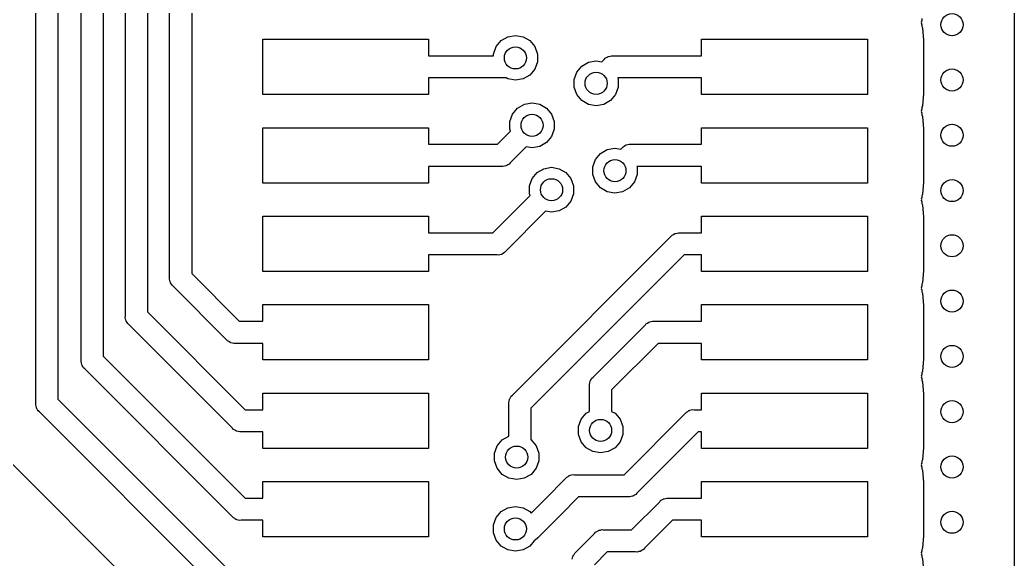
# Model space of a CAD drawing. Extents: x 552.7 to 632.3, y 410.9 to 459.8.
# Drawn here: x 623.27 to 632.26, y 428.09 to 432.96 of the extents above; entities that cross this region are included whole.
import ezdxf

# ---------------------------------------------------------------- set-up
doc = ezdxf.new("R2010")
doc.units = 0
doc.header["$MEASUREMENT"] = 0
doc.layers.add('BLACK', color=7, linetype='CONTINUOUS')

msp = doc.modelspace()

# ---------------------------------------------------------------- linework, layer by layer
at = {"layer": 'BLACK', "linetype": 'CONTINUOUS'}
for p, q in [((632.262, 438.671), (632.262, 421.81)), ((624.82, 435.256), (624.82, 430.669)), ((624.62, 430.632), (624.62, 435.219)), ((624.42, 435.086), (624.42, 430.323)), ((624.22, 430.286), (624.22, 435.049)), ((624.02, 434.918), (624.02, 429.923)), ((623.82, 429.886), (623.82, 434.881)), ((623.41, 429.496), (623.41, 434.431)), ((623.61, 434.423), (623.61, 429.533)), ((631.425, 432.945), (631.429, 432.96)), ((631.426, 432.938), (631.425, 432.945)), ((631.425, 432.931), (631.426, 432.938)), ((631.429, 432.916), (631.425, 432.931)), ((631.429, 432.96), (631.431, 432.975)), ((631.431, 432.901), (631.429, 432.916)), ((627.681, 432.811), (627.75, 432.823)), ((627.75, 432.823), (627.819, 432.811)), ((631.435, 432.888), (631.431, 432.901)), ((631.445, 432.782), (631.435, 432.888)), ((625.464, 432.288), (625.464, 432.788)), ((625.464, 432.788), (626.964, 432.788)), ((626.964, 432.788), (626.964, 432.638)), ((627.574, 432.722), (627.619, 432.776)), ((627.619, 432.776), (627.681, 432.811)), ((627.819, 432.811), (627.881, 432.776)), ((627.881, 432.776), (627.926, 432.722)), ((629.434, 432.638), (629.434, 432.788)), ((629.434, 432.788), (630.934, 432.788)), ((630.934, 432.788), (630.934, 432.288)), ((631.445, 432.294), (631.445, 432.782)), ((627.55, 432.655), (627.574, 432.722)), ((627.55, 432.638), (627.55, 432.655)), ((627.926, 432.722), (627.95, 432.655)), ((627.95, 432.655), (627.95, 432.585)), ((626.964, 432.638), (627.55, 432.638)), ((627.95, 432.585), (627.926, 432.518)), ((628.349, 432.546), (628.411, 432.581)), ((628.411, 432.581), (628.48, 432.593)), ((628.48, 432.593), (628.532, 432.584)), ((628.532, 432.584), (628.554, 432.606)), ((628.554, 432.606), (628.563, 432.616)), ((628.563, 432.616), (628.574, 432.622)), ((628.574, 432.622), (628.585, 432.63)), ((628.585, 432.63), (628.589, 432.631)), ((628.589, 432.631), (628.593, 432.633)), ((628.593, 432.633), (628.606, 432.636)), ((628.606, 432.636), (628.619, 432.639)), ((628.619, 432.639), (628.632, 432.638)), ((628.632, 432.638), (629.434, 432.638)), ((627.881, 432.464), (627.819, 432.429)), ((627.926, 432.518), (627.881, 432.464)), ((628.28, 432.425), (628.304, 432.492)), ((628.304, 432.492), (628.349, 432.546)), ((627.664, 432.438), (626.964, 432.438)), ((626.964, 432.438), (626.964, 432.288)), ((627.666, 432.438), (627.664, 432.438)), ((627.681, 432.429), (627.666, 432.438)), ((627.75, 432.417), (627.681, 432.429)), ((627.819, 432.429), (627.75, 432.417)), ((628.28, 432.355), (628.28, 432.425)), ((629.434, 432.438), (628.675, 432.438)), ((628.675, 432.438), (628.68, 432.425)), ((628.68, 432.425), (628.68, 432.355)), ((629.434, 432.288), (629.434, 432.438)), ((626.964, 432.288), (625.464, 432.288)), ((628.304, 432.288), (628.28, 432.355)), ((628.349, 432.234), (628.304, 432.288)), ((628.656, 432.288), (628.611, 432.234)), ((628.68, 432.355), (628.656, 432.288)), ((630.934, 432.288), (629.434, 432.288)), ((631.435, 432.188), (631.445, 432.294)), ((627.769, 432.166), (627.831, 432.201)), ((627.831, 432.201), (627.9, 432.213)), ((627.9, 432.213), (627.969, 432.201)), ((627.969, 432.201), (628.031, 432.166)), ((628.411, 432.199), (628.349, 432.234)), ((628.48, 432.187), (628.411, 432.199)), ((628.549, 432.199), (628.48, 432.187)), ((628.611, 432.234), (628.549, 432.199)), ((627.7, 432.045), (627.724, 432.112)), ((627.724, 432.112), (627.769, 432.166)), ((628.031, 432.166), (628.076, 432.112)), ((628.076, 432.112), (628.1, 432.045)), ((631.425, 432.145), (631.429, 432.16)), ((631.426, 432.138), (631.425, 432.145)), ((631.425, 432.131), (631.426, 432.138)), ((631.429, 432.116), (631.425, 432.131)), ((631.429, 432.16), (631.431, 432.175)), ((631.431, 432.101), (631.429, 432.116)), ((631.431, 432.175), (631.435, 432.188)), ((627.7, 431.975), (627.7, 432.045)), ((628.1, 432.045), (628.1, 431.975)), ((631.435, 432.088), (631.431, 432.101)), ((631.445, 431.982), (631.435, 432.088)), ((625.464, 431.488), (625.464, 431.988)), ((625.464, 431.988), (626.964, 431.988)), ((626.964, 431.988), (626.964, 431.838)), ((627.587, 431.838), (627.706, 431.958)), ((627.706, 431.958), (627.7, 431.975)), ((628.1, 431.975), (628.076, 431.908)), ((629.434, 431.838), (629.434, 431.988)), ((629.434, 431.988), (630.934, 431.988)), ((630.934, 431.988), (630.934, 431.488)), ((631.445, 431.494), (631.445, 431.982)), ((626.964, 431.838), (627.587, 431.838)), ((628.031, 431.854), (627.969, 431.819)), ((628.076, 431.908), (628.031, 431.854)), ((628.749, 431.831), (628.753, 431.833)), ((628.753, 431.833), (628.766, 431.836)), ((628.766, 431.836), (628.779, 431.839)), ((628.779, 431.839), (628.792, 431.838)), ((628.792, 431.838), (629.434, 431.838)), ((627.848, 431.816), (627.702, 431.67)), ((627.9, 431.807), (627.848, 431.816)), ((627.969, 431.819), (627.9, 431.807)), ((628.474, 431.702), (628.519, 431.756)), ((628.519, 431.756), (628.581, 431.791)), ((628.581, 431.791), (628.65, 431.803)), ((628.65, 431.803), (628.702, 431.794)), ((628.702, 431.794), (628.714, 431.806)), ((628.714, 431.806), (628.723, 431.816)), ((628.723, 431.816), (628.734, 431.822)), ((628.734, 431.822), (628.745, 431.83)), ((628.745, 431.83), (628.749, 431.831)), ((627.682, 431.654), (627.671, 431.646)), ((627.693, 431.66), (627.682, 431.654)), ((627.702, 431.67), (627.693, 431.66)), ((628.45, 431.635), (628.474, 431.702)), ((627.624, 431.638), (626.964, 431.638)), ((626.964, 431.638), (626.964, 431.488)), ((627.637, 431.637), (627.624, 431.638)), ((627.65, 431.64), (627.637, 431.637)), ((627.663, 431.643), (627.65, 431.64)), ((627.667, 431.645), (627.663, 431.643)), ((627.671, 431.646), (627.667, 431.645)), ((627.9, 431.528), (627.945, 431.582)), ((627.945, 431.582), (628.006, 431.617)), ((628.006, 431.617), (628.076, 431.63)), ((628.076, 431.63), (628.145, 431.617)), ((628.145, 431.617), (628.206, 431.582)), ((628.206, 431.582), (628.251, 431.528)), ((628.45, 431.565), (628.45, 431.635)), ((628.474, 431.498), (628.45, 431.565)), ((628.85, 431.565), (628.826, 431.498)), ((629.434, 431.638), (628.849, 431.638)), ((628.849, 431.638), (628.85, 431.635)), ((628.85, 431.635), (628.85, 431.565)), ((629.434, 431.488), (629.434, 431.638)), ((626.964, 431.488), (625.464, 431.488)), ((627.876, 431.462), (627.9, 431.528)), ((628.251, 431.528), (628.276, 431.462)), ((628.519, 431.444), (628.474, 431.498)), ((628.826, 431.498), (628.781, 431.444)), ((630.934, 431.488), (629.434, 431.488)), ((631.435, 431.388), (631.445, 431.494)), ((627.876, 431.391), (627.876, 431.462)), ((627.882, 431.374), (627.876, 431.391)), ((628.276, 431.391), (628.251, 431.325)), ((628.276, 431.462), (628.276, 431.391)), ((628.581, 431.409), (628.519, 431.444)), ((628.65, 431.397), (628.581, 431.409)), ((628.719, 431.409), (628.65, 431.397)), ((628.781, 431.444), (628.719, 431.409)), ((631.431, 431.375), (631.435, 431.388)), ((627.546, 431.038), (627.882, 431.374)), ((628.251, 431.325), (628.206, 431.271)), ((631.425, 431.345), (631.429, 431.36)), ((631.426, 431.338), (631.425, 431.345)), ((631.425, 431.331), (631.426, 431.338)), ((631.429, 431.316), (631.425, 431.331)), ((631.429, 431.36), (631.431, 431.375)), ((631.431, 431.301), (631.429, 431.316)), ((631.435, 431.288), (631.431, 431.301)), ((628.023, 431.233), (627.661, 430.87)), ((628.076, 431.224), (628.023, 431.233)), ((628.145, 431.236), (628.076, 431.224)), ((628.206, 431.271), (628.145, 431.236)), ((631.445, 431.182), (631.435, 431.288)), ((625.464, 430.688), (625.464, 431.188)), ((625.464, 431.188), (626.964, 431.188)), ((626.964, 431.188), (626.964, 431.038)), ((629.434, 431.038), (629.434, 431.188)), ((629.434, 431.188), (630.934, 431.188)), ((630.934, 431.188), (630.934, 430.688)), ((631.445, 430.694), (631.445, 431.182)), ((626.964, 431.038), (627.546, 431.038)), ((629.18, 431.022), (629.191, 431.03)), ((629.191, 431.03), (629.195, 431.031)), ((629.195, 431.031), (629.199, 431.033)), ((629.199, 431.033), (629.212, 431.036)), ((629.212, 431.036), (629.225, 431.039)), ((629.225, 431.039), (629.238, 431.038)), ((629.238, 431.038), (629.434, 431.038)), ((627.722, 429.568), (629.16, 431.006)), ((629.16, 431.006), (629.169, 431.016)), ((629.169, 431.016), (629.18, 431.022)), ((627.622, 430.843), (627.609, 430.84)), ((627.626, 430.845), (627.622, 430.843)), ((627.63, 430.846), (627.626, 430.845)), ((627.641, 430.854), (627.63, 430.846)), ((627.652, 430.86), (627.641, 430.854)), ((627.661, 430.87), (627.652, 430.86)), ((627.583, 430.838), (626.964, 430.838)), ((626.964, 430.838), (626.964, 430.688)), ((627.596, 430.837), (627.583, 430.838)), ((627.609, 430.84), (627.596, 430.837)), ((629.275, 430.838), (627.89, 429.453)), ((629.434, 430.838), (629.275, 430.838)), ((629.434, 430.688), (629.434, 430.838)), ((624.82, 430.669), (625.251, 430.238)), ((626.964, 430.688), (625.464, 430.688)), ((630.934, 430.688), (629.434, 430.688)), ((631.435, 430.588), (631.445, 430.694)), ((624.619, 430.619), (624.62, 430.632)), ((624.622, 430.606), (624.619, 430.619)), ((624.625, 430.593), (624.622, 430.606)), ((624.627, 430.589), (624.625, 430.593)), ((624.628, 430.585), (624.627, 430.589)), ((624.636, 430.574), (624.628, 430.585)), ((624.642, 430.563), (624.636, 430.574)), ((631.429, 430.56), (631.431, 430.575)), ((631.431, 430.575), (631.435, 430.588)), ((624.652, 430.554), (624.642, 430.563)), ((625.136, 430.07), (624.652, 430.554)), ((631.425, 430.545), (631.429, 430.56)), ((631.426, 430.538), (631.425, 430.545)), ((631.425, 430.531), (631.426, 430.538)), ((631.429, 430.516), (631.425, 430.531)), ((631.431, 430.501), (631.429, 430.516)), ((631.435, 430.488), (631.431, 430.501)), ((631.445, 430.382), (631.435, 430.488)), ((624.42, 430.323), (625.305, 429.438)), ((625.464, 430.238), (625.464, 430.388)), ((625.464, 430.388), (626.964, 430.388)), ((626.964, 430.388), (626.964, 429.888)), ((629.434, 430.238), (629.434, 430.388)), ((629.434, 430.388), (630.934, 430.388)), ((630.934, 430.388), (630.934, 429.888)), ((631.445, 429.894), (631.445, 430.382)), ((624.219, 430.273), (624.22, 430.286)), ((624.222, 430.26), (624.219, 430.273)), ((624.225, 430.247), (624.222, 430.26)), ((624.227, 430.243), (624.225, 430.247)), ((624.228, 430.239), (624.227, 430.243)), ((624.236, 430.228), (624.228, 430.239)), ((624.242, 430.217), (624.236, 430.228)), ((624.252, 430.208), (624.242, 430.217)), ((625.251, 430.238), (625.464, 430.238)), ((628.926, 430.206), (628.934, 430.216)), ((628.934, 430.216), (628.946, 430.222)), ((628.946, 430.222), (628.957, 430.23)), ((628.957, 430.23), (628.961, 430.231)), ((628.961, 430.231), (628.965, 430.233)), ((628.965, 430.233), (628.978, 430.236)), ((628.978, 430.236), (628.991, 430.239)), ((628.991, 430.239), (629.004, 430.238)), ((629.004, 430.238), (629.434, 430.238)), ((625.19, 429.27), (624.252, 430.208)), ((628.452, 429.732), (628.926, 430.206)), ((625.145, 430.06), (625.136, 430.07)), ((625.156, 430.054), (625.145, 430.06)), ((625.167, 430.046), (625.156, 430.054)), ((625.171, 430.045), (625.167, 430.046)), ((625.175, 430.043), (625.171, 430.045)), ((625.188, 430.04), (625.175, 430.043)), ((625.201, 430.037), (625.188, 430.04)), ((625.214, 430.038), (625.201, 430.037)), ((625.464, 430.038), (625.214, 430.038)), ((625.464, 429.888), (625.464, 430.038)), ((629.041, 430.038), (628.62, 429.617)), ((629.434, 430.038), (629.041, 430.038)), ((629.434, 429.888), (629.434, 430.038)), ((623.819, 429.873), (623.82, 429.886)), ((623.822, 429.86), (623.819, 429.873)), ((623.825, 429.847), (623.822, 429.86)), ((624.02, 429.923), (625.305, 428.638)), ((626.964, 429.888), (625.464, 429.888)), ((630.934, 429.888), (629.434, 429.888)), ((631.435, 429.788), (631.445, 429.894)), ((623.827, 429.843), (623.825, 429.847)), ((623.828, 429.839), (623.827, 429.843)), ((623.836, 429.828), (623.828, 429.839)), ((623.842, 429.817), (623.836, 429.828)), ((623.852, 429.808), (623.842, 429.817)), ((625.19, 428.47), (623.852, 429.808)), ((631.429, 429.76), (631.431, 429.775)), ((631.431, 429.775), (631.435, 429.788)), ((628.419, 429.667), (628.422, 429.68)), ((628.422, 429.68), (628.425, 429.693)), ((628.425, 429.693), (628.427, 429.697)), ((628.427, 429.697), (628.428, 429.701)), ((628.428, 429.701), (628.436, 429.712)), ((628.436, 429.712), (628.442, 429.724)), ((628.442, 429.724), (628.452, 429.732)), ((631.425, 429.745), (631.429, 429.76)), ((631.426, 429.738), (631.425, 429.745)), ((631.425, 429.731), (631.426, 429.738)), ((631.429, 429.716), (631.425, 429.731)), ((631.431, 429.701), (631.429, 429.716)), ((631.435, 429.688), (631.431, 429.701)), ((631.445, 429.582), (631.435, 429.688)), ((625.464, 429.438), (625.464, 429.588)), ((625.464, 429.588), (626.964, 429.588)), ((626.964, 429.588), (626.964, 429.088)), ((628.42, 429.654), (628.419, 429.667)), ((628.42, 429.423), (628.42, 429.654)), ((628.62, 429.617), (628.62, 429.423)), ((629.434, 429.438), (629.434, 429.588)), ((629.434, 429.588), (630.934, 429.588)), ((630.934, 429.588), (630.934, 429.088)), ((623.409, 429.483), (623.41, 429.496)), ((623.61, 429.533), (625.305, 427.838)), ((627.689, 429.503), (627.692, 429.516)), ((627.69, 429.49), (627.689, 429.503)), ((627.692, 429.516), (627.695, 429.529)), ((627.695, 429.529), (627.697, 429.533)), ((627.697, 429.533), (627.698, 429.537)), ((627.698, 429.537), (627.706, 429.548)), ((627.706, 429.548), (627.712, 429.559)), ((627.712, 429.559), (627.722, 429.568)), ((631.445, 429.094), (631.445, 429.582)), ((623.412, 429.47), (623.409, 429.483)), ((623.415, 429.457), (623.412, 429.47)), ((623.417, 429.453), (623.415, 429.457)), ((623.418, 429.449), (623.417, 429.453)), ((623.426, 429.438), (623.418, 429.449)), ((623.432, 429.427), (623.426, 429.438)), ((623.442, 429.418), (623.432, 429.427)), ((625.19, 427.67), (623.442, 429.418)), ((625.305, 429.438), (625.464, 429.438)), ((627.69, 429.199), (627.69, 429.49)), ((627.89, 429.453), (627.89, 429.165)), ((628.344, 429.352), (628.389, 429.406)), ((628.389, 429.406), (628.42, 429.423)), ((628.62, 429.423), (628.651, 429.406)), ((628.651, 429.406), (628.696, 429.352)), ((628.733, 428.85), (629.289, 429.406)), ((629.289, 429.406), (629.297, 429.416)), ((629.297, 429.416), (629.309, 429.422)), ((629.309, 429.422), (629.32, 429.43)), ((629.32, 429.43), (629.324, 429.431)), ((629.324, 429.431), (629.328, 429.433)), ((629.328, 429.433), (629.341, 429.436)), ((629.341, 429.436), (629.354, 429.439)), ((629.354, 429.439), (629.367, 429.438)), ((629.367, 429.438), (629.434, 429.438)), ((628.32, 429.285), (628.344, 429.352)), ((628.696, 429.352), (628.72, 429.285)), ((625.199, 429.26), (625.19, 429.27)), ((625.21, 429.254), (625.199, 429.26)), ((625.221, 429.246), (625.21, 429.254)), ((625.225, 429.245), (625.221, 429.246)), ((625.229, 429.243), (625.225, 429.245)), ((625.242, 429.24), (625.229, 429.243)), ((625.255, 429.237), (625.242, 429.24)), ((625.268, 429.238), (625.255, 429.237)), ((625.464, 429.238), (625.268, 429.238)), ((625.464, 429.088), (625.464, 429.238)), ((628.32, 429.215), (628.32, 429.285)), ((628.72, 429.285), (628.72, 429.215)), ((629.404, 429.238), (628.849, 428.682)), ((629.434, 429.238), (629.404, 429.238)), ((629.434, 429.088), (629.434, 429.238)), ((627.585, 429.111), (627.63, 429.165)), ((627.63, 429.165), (627.69, 429.199)), ((627.89, 429.165), (627.891, 429.165)), ((627.891, 429.165), (627.937, 429.111)), ((628.344, 429.148), (628.32, 429.215)), ((628.389, 429.094), (628.344, 429.148)), ((628.696, 429.148), (628.651, 429.094)), ((628.72, 429.215), (628.696, 429.148)), ((626.964, 429.088), (625.464, 429.088)), ((627.561, 429.044), (627.585, 429.111)), ((627.561, 428.974), (627.561, 429.044)), ((627.937, 429.111), (627.961, 429.044)), ((627.961, 429.044), (627.961, 428.974)), ((628.451, 429.059), (628.389, 429.094)), ((628.52, 429.047), (628.451, 429.059)), ((628.589, 429.059), (628.52, 429.047)), ((628.651, 429.094), (628.589, 429.059)), ((630.934, 429.088), (629.434, 429.088)), ((631.435, 428.988), (631.445, 429.094)), ((623.165, 428.977), (624.289, 427.853)), ((627.585, 428.908), (627.561, 428.974)), ((627.961, 428.974), (627.937, 428.908)), ((631.425, 428.945), (631.429, 428.96)), ((631.429, 428.96), (631.431, 428.975)), ((631.431, 428.975), (631.435, 428.988)), ((627.63, 428.853), (627.585, 428.908)), ((627.937, 428.908), (627.891, 428.853)), ((631.426, 428.938), (631.425, 428.945)), ((631.425, 428.931), (631.426, 428.938)), ((631.429, 428.916), (631.425, 428.931)), ((631.431, 428.901), (631.429, 428.916)), ((631.435, 428.888), (631.431, 428.901)), ((631.445, 428.782), (631.435, 428.888)), ((625.464, 428.638), (625.464, 428.788)), ((625.464, 428.788), (626.964, 428.788)), ((626.964, 428.788), (626.964, 428.288)), ((627.691, 428.818), (627.63, 428.853)), ((627.761, 428.806), (627.691, 428.818)), ((627.83, 428.818), (627.761, 428.806)), ((627.891, 428.853), (627.83, 428.818)), ((628.015, 428.627), (628.206, 428.818)), ((628.206, 428.818), (628.215, 428.828)), ((628.215, 428.828), (628.226, 428.834)), ((628.226, 428.834), (628.237, 428.842)), ((628.237, 428.842), (628.241, 428.843)), ((628.241, 428.843), (628.245, 428.845)), ((628.245, 428.845), (628.258, 428.848)), ((628.258, 428.848), (628.271, 428.851)), ((628.271, 428.851), (628.284, 428.85)), ((628.284, 428.85), (628.733, 428.85)), ((629.434, 428.638), (629.434, 428.788)), ((629.434, 428.788), (630.934, 428.788)), ((630.934, 428.788), (630.934, 428.288)), ((631.445, 428.294), (631.445, 428.782)), ((625.305, 428.638), (625.464, 428.638)), ((627.891, 428.503), (628.015, 428.627)), ((628.321, 428.65), (628.157, 428.485)), ((628.77, 428.65), (628.321, 428.65)), ((628.784, 428.649), (628.77, 428.65)), ((628.796, 428.652), (628.784, 428.649)), ((628.809, 428.655), (628.796, 428.652)), ((628.8, 428.351), (629.055, 428.606)), ((628.813, 428.657), (628.809, 428.655)), ((628.818, 428.658), (628.813, 428.657)), ((628.828, 428.666), (628.818, 428.658)), ((628.84, 428.672), (628.828, 428.666)), ((628.849, 428.682), (628.84, 428.672)), ((629.055, 428.606), (629.063, 428.616)), ((629.063, 428.616), (629.075, 428.622)), ((629.075, 428.622), (629.086, 428.63)), ((629.086, 428.63), (629.09, 428.631)), ((629.09, 428.631), (629.094, 428.633)), ((629.094, 428.633), (629.107, 428.636)), ((629.107, 428.636), (629.12, 428.639)), ((629.12, 428.639), (629.133, 428.638)), ((629.133, 428.638), (629.434, 428.638)), ((627.574, 428.462), (627.619, 428.516)), ((627.619, 428.516), (627.681, 428.551)), ((627.681, 428.551), (627.75, 428.563)), ((627.75, 428.563), (627.819, 428.551)), ((627.819, 428.551), (627.881, 428.516)), ((627.881, 428.516), (627.891, 428.503)), ((625.199, 428.46), (625.19, 428.47)), ((625.21, 428.454), (625.199, 428.46)), ((625.221, 428.446), (625.21, 428.454)), ((625.225, 428.445), (625.221, 428.446)), ((625.229, 428.443), (625.225, 428.445)), ((625.242, 428.44), (625.229, 428.443)), ((625.255, 428.437), (625.242, 428.44)), ((625.268, 428.438), (625.255, 428.437)), ((625.464, 428.438), (625.268, 428.438)), ((625.464, 428.288), (625.464, 428.438)), ((627.55, 428.395), (627.574, 428.462)), ((628.157, 428.485), (627.964, 428.292)), ((629.17, 428.438), (628.916, 428.184)), ((629.434, 428.438), (629.17, 428.438)), ((629.434, 428.288), (629.434, 428.438)), ((627.55, 428.325), (627.55, 428.395)), ((627.574, 428.258), (627.55, 428.325)), ((628.466, 428.319), (628.475, 428.329)), ((628.475, 428.329), (628.486, 428.336)), ((628.486, 428.336), (628.497, 428.343)), ((628.497, 428.343), (628.501, 428.345)), ((628.501, 428.345), (628.505, 428.347)), ((628.505, 428.347), (628.518, 428.349)), ((628.518, 428.349), (628.531, 428.353)), ((628.531, 428.353), (628.544, 428.351)), ((628.544, 428.351), (628.8, 428.351)), ((626.964, 428.288), (625.464, 428.288)), ((627.619, 428.204), (627.574, 428.258)), ((627.92, 428.251), (627.881, 428.204)), ((627.929, 428.257), (627.92, 428.251)), ((627.951, 428.28), (627.929, 428.257)), ((627.955, 428.282), (627.951, 428.28)), ((627.964, 428.292), (627.955, 428.282)), ((628.297, 428.15), (628.466, 428.319)), ((630.934, 428.288), (629.434, 428.288)), ((631.435, 428.188), (631.445, 428.294)), ((627.681, 428.169), (627.619, 428.204)), ((627.75, 428.157), (627.681, 428.169)), ((627.819, 428.169), (627.75, 428.157)), ((627.881, 428.204), (627.819, 428.169)), ((628.286, 428.141), (628.297, 428.15)), ((628.581, 428.151), (628.464, 428.034)), ((628.837, 428.151), (628.581, 428.151)), ((628.851, 428.15), (628.837, 428.151)), ((628.864, 428.154), (628.851, 428.15)), ((628.877, 428.156), (628.864, 428.154)), ((628.88, 428.158), (628.877, 428.156)), ((628.885, 428.159), (628.88, 428.158)), ((628.896, 428.167), (628.885, 428.159)), ((628.907, 428.174), (628.896, 428.167)), ((628.916, 428.184), (628.907, 428.174)), ((631.425, 428.145), (631.429, 428.16)), ((631.426, 428.138), (631.425, 428.145)), ((631.429, 428.16), (631.431, 428.175)), ((631.431, 428.175), (631.435, 428.188)), ((628.263, 428.085), (628.267, 428.097)), ((628.267, 428.097), (628.269, 428.11)), ((628.269, 428.11), (628.271, 428.114)), ((628.271, 428.114), (628.272, 428.119)), ((628.272, 428.119), (628.28, 428.129)), ((628.28, 428.129), (628.286, 428.141)), ((631.425, 428.131), (631.426, 428.138)), ((631.429, 428.116), (631.425, 428.131)), ((631.431, 428.101), (631.429, 428.116)), ((631.435, 428.088), (631.431, 428.101)), ((631.445, 427.982), (631.435, 428.088))]:
    msp.add_line(p, q, dxfattribs=at)
at = {"layer": 'BLACK'}
for centre in [(631.7, 432.92), (627.75, 432.62), (628.48, 432.39), (631.7, 432.42), (627.9, 432.01), (631.7, 431.92), (628.65, 431.6), (628.076, 431.427), (631.7, 431.42), (631.7, 430.92), (631.7, 430.42), (631.7, 429.92), (631.7, 429.42), (628.52, 429.25), (627.761, 429.009), (631.7, 428.92), (631.7, 428.42), (627.75, 428.36)]:
    msp.add_circle(centre, 0.1, dxfattribs=at)

doc.saveas('drawing.dxf')
